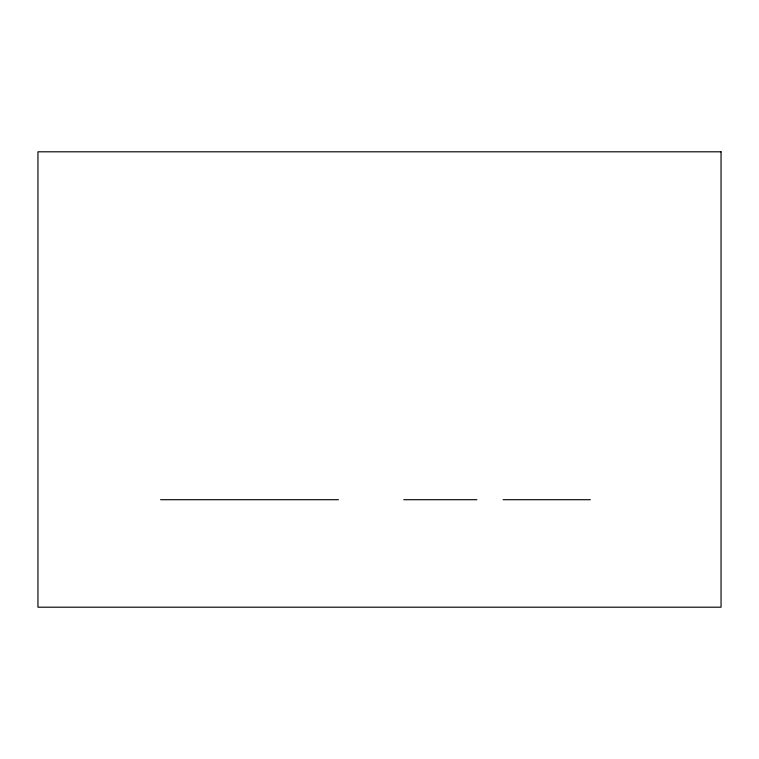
<?xml version="1.0" encoding="UTF-8"?>
<svg xmlns="http://www.w3.org/2000/svg" width="759" height="759" viewBox="0 0 759 759"><rect width="100%" height="100%" fill="white"/><g stroke="black" fill="none" stroke-linecap="round" stroke-linejoin="round"><path stroke-width="1.14" d="M160.585 499.707L338.41 499.707M403.741 499.707L476.88 499.707M503.122 499.707L590.388 499.707M721.05 151.8L37.95 151.8L37.95 607.2L721.05 607.2L721.05 151.8"/></g></svg>
